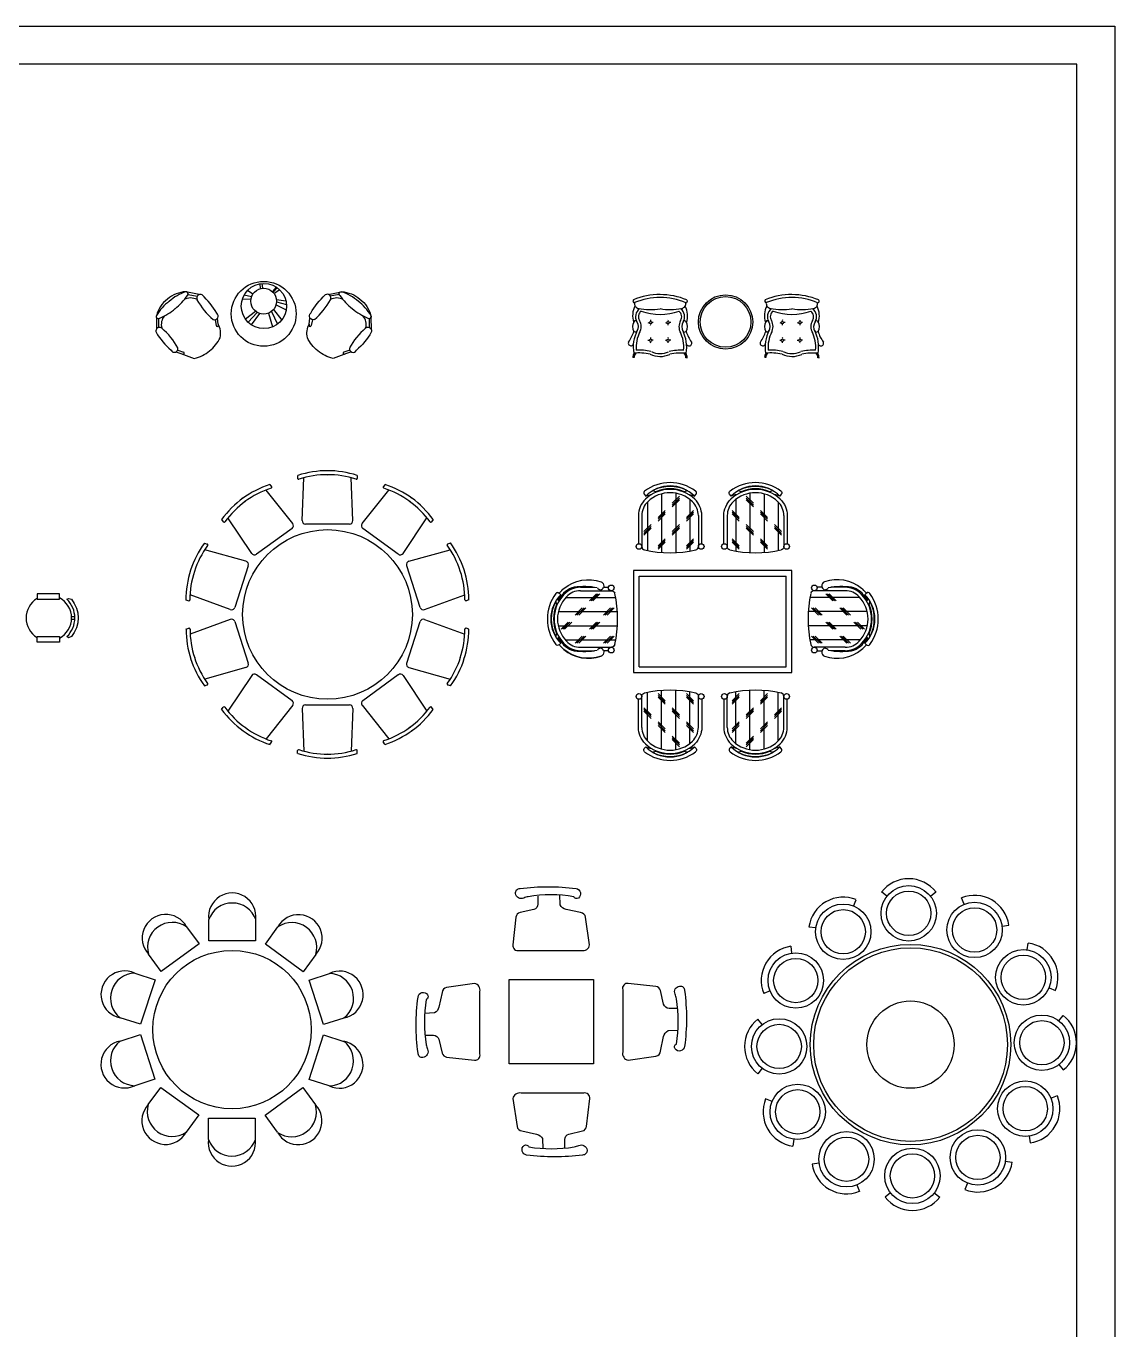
# Model space of a CAD drawing. Header units: inches. Extents: x 13 to 55.5, y 11.7 to 36.5.
# Drawn here: x 24.38 to 34, y 24.98 to 36.51 of the extents above; entities that cross this region are included whole.
import ezdxf

# ---------------------------------------------------------------- set-up
doc = ezdxf.new("R2010")
doc.units = ezdxf.units.IN
doc.header["$MEASUREMENT"] = 0
doc.layers.add('02', color=2, linetype='Continuous')
doc.layers.add('kadrbm', color=4, linetype='Continuous')

# ---------------------------------------------------------------- blocks, each defined once
blk = doc.blocks.new('kadrbm')
at = {"layer": 'kadrbm', "color": 4}
blk.add_lwpolyline([(0, 0), (0, 24.797), (21, 24.797), (21, 0), (0, 0)], close=True, dxfattribs=at)
blk.add_lwpolyline([(20.663, 0.326), (20.663, 24.46), (0.337, 24.46), (0.337, 0.326), (20.663, 0.326)], dxfattribs=at)

msp = doc.modelspace()

# ---------------------------------------------------------------- linework, layer by layer
at = {"layer": '02'}
for p, q in [((25.811, 34.137), (25.89, 34.122)), ((26.369, 34.114), (26.305, 34.131)), ((26.381, 34.138), (26.335, 34.172)), ((26.451, 34.188), (26.446, 34.231)), ((26.471, 34.191), (26.465, 34.233)), ((26.588, 34.202), (26.555, 34.161)), ((26.597, 34.196), (26.561, 34.155)), ((26.62, 34.177), (26.571, 34.144)), ((27.145, 34.137), (27.066, 34.122)), ((26.364, 34.092), (26.289, 34.094)), ((26.587, 34.043), (26.677, 34.001)), ((26.591, 34.092), (26.674, 34.081)), ((26.592, 34.071), (26.679, 34.048)), ((25.547, 33.923), (25.547, 33.843)), ((26.048, 33.913), (26.058, 33.862)), ((26.407, 33.987), (26.316, 33.919)), ((26.421, 33.977), (26.341, 33.89)), ((26.44, 33.969), (26.368, 33.868)), ((26.52, 33.97), (26.555, 33.849)), ((26.547, 33.985), (26.601, 33.875)), ((26.565, 34.003), (26.637, 33.91)), ((26.908, 33.913), (26.899, 33.862)), ((27.409, 33.923), (27.41, 33.843)), ((26.076, 33.875), (26.077, 33.864)), ((26.88, 33.875), (26.879, 33.864)), ((25.718, 33.645), (25.77, 33.627)), ((25.745, 33.615), (25.764, 33.609)), ((27.238, 33.645), (27.186, 33.627)), ((27.211, 33.615), (27.193, 33.609)), ((29.751, 33.579), (29.741, 33.578)), ((30.21, 33.578), (30.22, 33.577)), ((30.916, 33.579), (30.906, 33.578)), ((31.376, 33.578), (31.386, 33.577)), ((26.778, 32.536), (26.778, 32.51)), ((26.818, 32.137), (26.833, 32.516)), ((27.041, 32.536), (27.042, 32.536)), ((27.265, 32.137), (27.25, 32.516)), ((27.305, 32.536), (27.305, 32.51)), ((26.735, 32.11), (26.5, 32.407)), ((26.533, 32.456), (26.548, 32.435)), ((27.349, 32.11), (27.583, 32.407)), ((27.551, 32.456), (27.535, 32.435)), ((26.319, 32.301), (26.319, 32.301)), ((27.764, 32.301), (27.764, 32.301)), ((29.87, 32.302), (29.87, 31.872)), ((29.995, 32.373), (29.995, 31.856)), ((30.089, 32.29), (30.152, 32.352)), ((30.089, 32.274), (30.152, 32.336)), ((30.089, 32.258), (30.152, 32.321)), ((30.12, 32.379), (30.12, 31.855)), ((30.245, 32.324), (30.245, 31.868)), ((30.65, 32.324), (30.65, 31.868)), ((30.806, 32.29), (30.743, 32.352)), ((30.806, 32.274), (30.743, 32.336)), ((30.806, 32.258), (30.743, 32.321)), ((30.775, 32.379), (30.775, 31.855)), ((30.9, 32.373), (30.9, 31.856)), ((31.025, 32.302), (31.025, 31.872)), ((26.372, 31.847), (26.162, 32.162)), ((27.711, 31.847), (27.921, 32.162)), ((29.82, 32.181), (29.82, 31.907)), ((29.964, 32.165), (30.027, 32.227)), ((29.964, 32.149), (30.027, 32.211)), ((29.964, 32.133), (30.027, 32.196)), ((30.214, 32.165), (30.277, 32.227)), ((30.214, 32.149), (30.277, 32.211)), ((30.214, 32.133), (30.277, 32.196)), ((30.32, 32.181), (30.32, 31.907)), ((30.575, 32.181), (30.575, 31.907)), ((30.681, 32.165), (30.618, 32.227)), ((30.681, 32.149), (30.618, 32.211)), ((30.681, 32.133), (30.618, 32.196)), ((30.931, 32.165), (30.868, 32.227)), ((30.931, 32.149), (30.868, 32.211)), ((30.931, 32.133), (30.868, 32.196)), ((31.075, 32.181), (31.075, 31.907)), ((26.106, 32.146), (26.121, 32.125)), ((26.729, 32.068), (26.415, 31.84)), ((27.235, 32.106), (26.848, 32.106)), ((27.668, 31.84), (27.355, 32.068)), ((27.977, 32.146), (27.962, 32.125)), ((29.839, 32.04), (29.902, 32.102)), ((29.839, 32.024), (29.902, 32.086)), ((29.839, 32.008), (29.902, 32.071)), ((30.089, 32.04), (30.152, 32.102)), ((30.089, 32.024), (30.152, 32.086)), ((30.089, 32.008), (30.152, 32.071)), ((30.806, 32.04), (30.743, 32.102)), ((30.806, 32.024), (30.743, 32.086)), ((30.806, 32.008), (30.743, 32.071)), ((31.056, 32.04), (30.993, 32.102)), ((31.056, 32.024), (30.993, 32.086)), ((31.056, 32.008), (30.993, 32.071)), ((25.954, 31.938), (25.979, 31.93)), ((28.129, 31.938), (28.104, 31.93)), ((29.964, 31.915), (30.027, 31.977)), ((29.964, 31.899), (30.027, 31.961)), ((29.964, 31.883), (30.027, 31.946)), ((30.214, 31.915), (30.277, 31.977)), ((30.214, 31.899), (30.277, 31.961)), ((30.214, 31.883), (30.277, 31.946)), ((30.681, 31.915), (30.618, 31.977)), ((30.681, 31.899), (30.618, 31.961)), ((30.681, 31.883), (30.618, 31.946)), ((30.931, 31.915), (30.868, 31.977)), ((30.931, 31.899), (30.868, 31.961)), ((30.931, 31.883), (30.868, 31.946)), ((26.321, 31.777), (25.957, 31.879)), ((27.762, 31.777), (28.126, 31.879)), ((26.341, 31.738), (26.222, 31.37)), ((27.861, 31.37), (27.742, 31.738)), ((25.873, 31.686), (25.873, 31.687)), ((28.21, 31.687), (28.21, 31.687)), ((29.797, 30.845), (29.797, 31.645)), ((29.797, 31.645), (31.097, 31.645)), ((31.097, 30.845), (31.097, 31.645)), ((26.183, 31.351), (25.828, 31.482)), ((27.9, 31.351), (28.255, 31.482)), ((29.105, 31.482), (29.089, 31.496)), ((29.277, 31.547), (29.403, 31.547)), ((29.277, 31.517), (29.551, 31.517)), ((29.419, 31.49), (29.357, 31.427)), ((29.435, 31.49), (29.372, 31.427)), ((29.45, 31.49), (29.388, 31.427)), ((31.618, 31.517), (31.344, 31.517)), ((31.445, 31.49), (31.507, 31.427)), ((31.46, 31.49), (31.523, 31.427)), ((31.476, 31.49), (31.538, 31.427)), ((31.618, 31.547), (31.492, 31.547)), ((31.79, 31.482), (31.806, 31.496)), ((25.791, 31.436), (25.816, 31.428)), ((28.292, 31.436), (28.267, 31.428)), ((29.08, 31.433), (29.077, 31.435)), ((29.149, 31.458), (29.588, 31.458)), ((29.294, 31.365), (29.232, 31.302)), ((29.31, 31.365), (29.247, 31.302)), ((29.325, 31.365), (29.263, 31.302)), ((29.544, 31.365), (29.482, 31.302)), ((29.56, 31.365), (29.497, 31.302)), ((29.575, 31.365), (29.513, 31.302)), ((31.746, 31.458), (31.307, 31.458)), ((31.32, 31.365), (31.382, 31.302)), ((31.335, 31.365), (31.398, 31.302)), ((31.351, 31.365), (31.413, 31.302)), ((31.57, 31.365), (31.632, 31.302)), ((31.585, 31.365), (31.648, 31.302)), ((31.601, 31.365), (31.663, 31.302)), ((31.815, 31.433), (31.818, 31.435)), ((24.779, 31.288), (24.809, 31.288)), ((24.779, 31.265), (24.809, 31.265)), ((26.183, 31.263), (25.828, 31.132)), ((26.222, 31.244), (26.341, 30.876)), ((27.742, 30.876), (27.861, 31.244)), ((27.9, 31.263), (28.255, 31.132)), ((29.083, 31.333), (29.603, 31.333)), ((29.169, 31.24), (29.107, 31.177)), ((29.185, 31.24), (29.122, 31.177)), ((29.2, 31.24), (29.138, 31.177)), ((29.419, 31.24), (29.357, 31.177)), ((29.435, 31.24), (29.372, 31.177)), ((29.45, 31.24), (29.388, 31.177)), ((31.812, 31.333), (31.292, 31.333)), ((31.445, 31.24), (31.507, 31.177)), ((31.46, 31.24), (31.523, 31.177)), ((31.476, 31.24), (31.538, 31.177)), ((31.695, 31.24), (31.757, 31.177)), ((31.71, 31.24), (31.773, 31.177)), ((31.726, 31.24), (31.788, 31.177)), ((25.791, 31.178), (25.816, 31.186)), ((28.292, 31.178), (28.267, 31.186)), ((29.081, 31.208), (29.604, 31.208)), ((31.814, 31.208), (31.291, 31.208)), ((29.08, 31.101), (29.077, 31.099)), ((29.105, 31.052), (29.089, 31.039)), ((29.142, 31.083), (29.589, 31.083)), ((29.294, 31.115), (29.232, 31.052)), ((29.31, 31.115), (29.247, 31.052)), ((29.325, 31.115), (29.263, 31.052)), ((29.277, 31.017), (29.551, 31.017)), ((29.544, 31.115), (29.482, 31.052)), ((29.56, 31.115), (29.497, 31.052)), ((29.575, 31.115), (29.513, 31.052)), ((31.753, 31.083), (31.306, 31.083)), ((31.32, 31.115), (31.382, 31.052)), ((31.335, 31.115), (31.398, 31.052)), ((31.618, 31.017), (31.344, 31.017)), ((31.351, 31.115), (31.413, 31.052)), ((31.57, 31.115), (31.632, 31.052)), ((31.585, 31.115), (31.648, 31.052)), ((31.601, 31.115), (31.663, 31.052)), ((31.79, 31.052), (31.806, 31.039)), ((31.815, 31.101), (31.818, 31.099)), ((25.873, 30.927), (25.873, 30.927)), ((28.21, 30.928), (28.21, 30.927)), ((29.277, 30.987), (29.403, 30.987)), ((31.618, 30.987), (31.492, 30.987)), ((26.321, 30.838), (25.957, 30.735)), ((27.762, 30.838), (28.126, 30.735)), ((29.797, 30.845), (31.097, 30.845)), ((25.954, 30.677), (25.979, 30.685)), ((26.372, 30.767), (26.162, 30.452)), ((26.415, 30.775), (26.729, 30.547)), ((27.355, 30.547), (27.668, 30.775)), ((27.711, 30.767), (27.921, 30.452)), ((28.129, 30.677), (28.104, 30.685)), ((29.82, 30.309), (29.82, 30.583)), ((29.87, 30.189), (29.87, 30.618)), ((29.964, 30.607), (30.027, 30.545)), ((29.964, 30.592), (30.027, 30.529)), ((29.964, 30.576), (30.027, 30.513)), ((29.995, 30.117), (29.995, 30.634)), ((30.12, 30.112), (30.12, 30.636)), ((30.214, 30.607), (30.277, 30.545)), ((30.214, 30.592), (30.277, 30.529)), ((30.214, 30.576), (30.277, 30.513)), ((30.245, 30.167), (30.245, 30.623)), ((30.32, 30.309), (30.32, 30.583)), ((30.575, 30.309), (30.575, 30.583)), ((30.681, 30.607), (30.618, 30.545)), ((30.681, 30.592), (30.618, 30.529)), ((30.681, 30.576), (30.618, 30.513)), ((30.65, 30.167), (30.65, 30.623)), ((30.775, 30.112), (30.775, 30.636)), ((30.931, 30.607), (30.868, 30.545)), ((30.931, 30.592), (30.868, 30.529)), ((30.931, 30.576), (30.868, 30.513)), ((30.9, 30.117), (30.9, 30.634)), ((31.025, 30.189), (31.025, 30.618)), ((31.075, 30.309), (31.075, 30.583)), ((26.106, 30.468), (26.121, 30.489)), ((26.735, 30.504), (26.5, 30.207)), ((26.818, 30.477), (26.833, 30.099)), ((26.848, 30.508), (27.235, 30.508)), ((27.265, 30.477), (27.25, 30.099)), ((27.349, 30.504), (27.583, 30.207)), ((27.977, 30.468), (27.962, 30.489)), ((29.839, 30.482), (29.902, 30.42)), ((29.839, 30.467), (29.902, 30.404)), ((29.839, 30.451), (29.902, 30.388)), ((30.089, 30.482), (30.152, 30.42)), ((30.089, 30.467), (30.152, 30.404)), ((30.089, 30.451), (30.152, 30.388)), ((30.806, 30.482), (30.743, 30.42)), ((30.806, 30.467), (30.743, 30.404)), ((30.806, 30.451), (30.743, 30.388)), ((31.056, 30.482), (30.993, 30.42)), ((31.056, 30.467), (30.993, 30.404)), ((31.056, 30.451), (30.993, 30.388)), ((29.964, 30.357), (30.027, 30.295)), ((29.964, 30.342), (30.027, 30.279)), ((29.964, 30.326), (30.027, 30.263)), ((30.214, 30.357), (30.277, 30.295)), ((30.214, 30.342), (30.277, 30.279)), ((30.214, 30.326), (30.277, 30.263)), ((30.681, 30.357), (30.618, 30.295)), ((30.681, 30.342), (30.618, 30.279)), ((30.681, 30.326), (30.618, 30.263)), ((30.931, 30.357), (30.868, 30.295)), ((30.931, 30.342), (30.868, 30.279)), ((30.931, 30.326), (30.868, 30.263)), ((26.32, 30.313), (26.319, 30.313)), ((27.764, 30.313), (27.764, 30.313)), ((30.089, 30.232), (30.152, 30.17)), ((30.089, 30.217), (30.152, 30.154)), ((30.089, 30.201), (30.152, 30.138)), ((30.806, 30.232), (30.743, 30.17)), ((30.806, 30.217), (30.743, 30.154)), ((30.806, 30.201), (30.743, 30.138)), ((26.533, 30.158), (26.548, 30.179)), ((26.778, 30.078), (26.778, 30.104)), ((27.305, 30.078), (27.305, 30.104)), ((27.551, 30.158), (27.535, 30.179)), ((27.042, 30.078), (27.042, 30.078)), ((31.986, 28.816), (31.937, 28.854)), ((32.371, 28.816), (32.42, 28.854)), ((31.692, 28.728), (31.715, 28.785)), ((32.669, 28.745), (32.646, 28.802)), ((25.993, 28.421), (25.992, 28.609)), ((26.407, 28.609), (26.407, 28.421)), ((25.796, 28.546), (25.907, 28.394)), ((26.493, 28.392), (26.603, 28.545)), ((31.358, 28.536), (31.297, 28.544)), ((33.004, 28.552), (33.064, 28.561)), ((25.907, 28.394), (25.572, 28.151)), ((26.407, 28.421), (25.993, 28.421)), ((26.827, 28.148), (26.493, 28.392)), ((31.147, 28.313), (31.139, 28.374)), ((33.226, 28.342), (33.235, 28.402)), ((25.572, 28.151), (25.46, 28.303)), ((26.938, 28.301), (26.827, 28.148)), ((25.338, 28.136), (25.518, 28.078)), ((26.88, 28.074), (27.059, 28.134)), ((25.518, 28.078), (25.39, 27.685)), ((27.008, 27.681), (26.88, 28.074)), ((30.954, 27.979), (30.897, 27.956)), ((33.419, 28.007), (33.476, 27.984)), ((25.39, 27.685), (25.21, 27.742)), ((27.187, 27.739), (27.008, 27.681)), ((30.883, 27.681), (30.846, 27.729)), ((33.507, 27.714), (33.544, 27.762)), ((25.21, 27.536), (25.389, 27.594)), ((25.389, 27.594), (25.517, 27.2)), ((26.879, 27.197), (27.006, 27.59)), ((27.006, 27.59), (27.186, 27.533)), ((33.507, 27.328), (33.544, 27.28)), ((30.883, 27.295), (30.846, 27.247)), ((25.517, 27.2), (25.338, 27.141)), ((25.458, 26.974), (25.569, 27.126)), ((25.569, 27.126), (25.904, 26.883)), ((26.49, 26.881), (26.824, 27.124)), ((26.824, 27.124), (26.936, 26.972)), ((27.058, 27.139), (26.879, 27.197)), ((30.971, 27.001), (30.914, 27.024)), ((33.436, 27.03), (33.493, 27.053)), ((25.904, 26.883), (25.794, 26.73)), ((26.601, 26.729), (26.49, 26.881)), ((25.99, 26.666), (25.99, 26.854)), ((25.99, 26.854), (26.403, 26.854)), ((26.403, 26.854), (26.404, 26.666)), ((31.164, 26.667), (31.155, 26.606)), ((33.243, 26.696), (33.251, 26.635)), ((31.386, 26.457), (31.326, 26.448)), ((33.032, 26.473), (33.093, 26.465)), ((31.721, 26.264), (31.744, 26.207)), ((32.019, 26.193), (31.97, 26.155)), ((32.404, 26.193), (32.453, 26.155)), ((32.698, 26.28), (32.675, 26.223))]:
    msp.add_line(p, q, dxfattribs=at)
for points in [[(25.797, 34.16, 0.088882), (25.79, 34.16, 0.168518), (25.627, 34.095, 0.168518), (25.53, 33.948, 0.088882), (25.528, 33.942, 0.141332), (25.531, 33.932), (25.53, 33.829, 0.219659), (25.527, 33.802, 0.077003), (25.659, 33.643, 0.866703), (25.72, 33.663)], [(25.907, 34.135), (25.806, 34.155, 0.141332)], [(26.063, 33.971, 0.077003), (25.934, 34.132, 0.756634), (25.889, 34.09)], [(26.926, 33.915, -0.866703), (26.894, 33.971, -0.077003), (27.022, 34.132, -0.219659)], [(27.049, 34.135), (27.15, 34.155, -0.141332)], [(27.151, 34.127, -0.611479), (27.16, 34.16, -0.088882), (27.166, 34.16, -0.168518), (27.329, 34.095, -0.168518), (27.426, 33.948, -0.088882), (27.428, 33.942, -0.141332), (27.425, 33.932), (27.427, 33.829, -0.219659), (27.429, 33.802, -0.077003), (27.298, 33.643, -0.407855)], [(25.702, 33.628), (25.745, 33.615), (25.865, 33.57, 0.122306), (25.999, 33.637, 0.122306), (26.092, 33.754, 0.18094), (26.076, 33.875), (26.069, 33.926, 0.40742)], [(27.255, 33.628), (27.211, 33.615), (27.091, 33.57, -0.122306), (26.958, 33.637, -0.122306), (26.864, 33.754, -0.18094), (26.88, 33.875), (26.887, 33.926, -0.40742)], [(29.845, 32.399, 0.430774), (29.842, 32.37), (29.855, 32.354, -0.120001), (29.903, 32.365, 0.050467)], [(30.238, 32.365, -0.120001), (30.285, 32.354), (30.299, 32.37, 0.430774), (30.295, 32.399, 0.161841)], [(30.657, 32.365, 0.120001), (30.61, 32.354), (30.596, 32.37, -0.430774), (30.6, 32.399, -0.161841)], [(31.05, 32.399, -0.430774), (31.053, 32.37), (31.04, 32.354, 0.120001), (30.992, 32.365, -0.050467)], [(29.852, 32.326, 0.205258), (29.79, 32.181), (29.79, 31.933, 2.04568)], [(30.35, 31.933), (30.35, 32.181, 0.205258), (30.288, 32.326, 0.050467)], [(30.545, 31.933), (30.545, 32.181, -0.205258), (30.607, 32.326, -0.050467)], [(31.043, 32.326, -0.205258), (31.105, 32.181), (31.105, 31.933, -2.04568)], [(29.82, 31.907, 0.352285), (29.844, 31.878, 0.054043)], [(30.297, 31.878, 0.352285), (30.32, 31.907, 2.04568)], [(30.598, 31.878, -0.352285), (30.575, 31.907, -2.04568)], [(31.075, 31.907, -0.352285), (31.051, 31.878, -0.054043)], [(29.06, 31.492, -0.478691), (29.089, 31.496), (29.091, 31.494, -0.006771), (29.096, 31.5, -0.07384), (29.132, 31.538, -0.261797), (29.46, 31.596, -0.111294), (29.471, 31.589, -0.274418), (29.483, 31.547), (29.526, 31.547, -2.04568)], [(31.835, 31.492, 0.478691), (31.806, 31.496), (31.804, 31.494, 0.006771), (31.799, 31.5, 0.07384), (31.763, 31.538, 0.261797), (31.435, 31.596, 0.111294), (31.423, 31.589, 0.274418), (31.412, 31.547), (31.369, 31.547, 2.04568)], [(29.551, 31.517, -0.352285), (29.581, 31.494, -0.054043)], [(31.344, 31.517, 0.352285), (31.314, 31.494, 0.054043)], [(29.526, 30.987), (29.483, 30.987, -0.274418), (29.471, 30.945, -0.111294), (29.46, 30.938, -0.261797), (29.132, 30.997, -0.07384), (29.096, 31.034, -0.006771), (29.091, 31.041), (29.089, 31.039, -0.478691), (29.06, 31.042, -0.161841)], [(29.581, 31.041, -0.352285), (29.551, 31.017, -2.04568)], [(31.314, 31.041, 0.352285), (31.344, 31.017, 2.04568)], [(31.369, 30.987), (31.412, 30.987, 0.274418), (31.423, 30.945, 0.111294), (31.435, 30.938, 0.261797), (31.763, 30.997, 0.07384), (31.799, 31.034, 0.006771), (31.804, 31.041), (31.806, 31.039, 0.478691), (31.835, 31.042, 0.161841)], [(29.852, 30.164, -0.205258), (29.79, 30.309), (29.79, 30.558, -2.04568)], [(29.82, 30.583, -0.352285), (29.844, 30.613, -0.054043)], [(30.35, 30.558), (30.35, 30.309, -0.205258), (30.288, 30.164, -0.050467)], [(30.297, 30.613, -0.352285), (30.32, 30.583, -2.04568)], [(30.545, 30.558), (30.545, 30.309, 0.205258), (30.607, 30.164, 0.050467)], [(30.598, 30.613, 0.352285), (30.575, 30.583, 2.04568)], [(31.043, 30.164, 0.205258), (31.105, 30.309), (31.105, 30.558, 2.04568)], [(31.075, 30.583, 0.352285), (31.051, 30.613, 0.054043)], [(29.845, 30.092, -0.430774), (29.842, 30.121), (29.855, 30.137, 0.120001), (29.903, 30.125, -0.050467)], [(30.238, 30.125, 0.120001), (30.285, 30.137), (30.299, 30.121, -0.430774), (30.295, 30.092, -0.161841)], [(30.657, 30.125, -0.120001), (30.61, 30.137), (30.596, 30.121, 0.430774), (30.6, 30.092, 0.161841)], [(31.05, 30.092, 0.430774), (31.053, 30.121), (31.04, 30.137, -0.120001), (30.992, 30.125, 0.050467)], [(28.901, 28.816), (28.901, 28.747, -0.333199), (28.865, 28.699), (28.744, 28.671, 0.314213), (28.708, 28.631), (28.68, 28.386, 0.530897), (28.736, 28.337), (29.287, 28.337, 0.440052), (29.359, 28.386), (29.323, 28.631, 0.357295), (29.279, 28.671), (29.15, 28.699, -0.22387), (29.098, 28.739), (29.094, 28.828)], [(27.91, 27.587), (27.979, 27.587, -0.333199), (28.027, 27.551), (28.055, 27.43, 0.314213), (28.095, 27.394), (28.341, 27.366, 0.530897), (28.389, 27.422), (28.389, 27.973, 0.440052), (28.341, 28.045), (28.095, 28.009, 0.357295), (28.055, 27.965), (28.027, 27.836, -0.22387), (27.987, 27.784), (27.898, 27.78)], [(30.13, 27.825), (30.061, 27.825, -0.333199), (30.013, 27.861), (29.985, 27.982, 0.314213), (29.945, 28.018), (29.7, 28.046, 0.530897), (29.651, 27.99), (29.651, 27.439, 0.440052), (29.7, 27.367), (29.945, 27.403, 0.357295), (29.985, 27.447), (30.013, 27.576, -0.22387), (30.053, 27.628), (30.142, 27.632)], [(29.139, 26.596), (29.139, 26.665, -0.333199), (29.175, 26.713), (29.296, 26.741, 0.314213), (29.332, 26.781), (29.36, 27.027, 0.530897), (29.304, 27.075), (28.753, 27.075, 0.440052), (28.681, 27.027), (28.717, 26.781, 0.357295), (28.761, 26.741), (28.89, 26.713, -0.22387), (28.942, 26.673), (28.946, 26.584)]]:
    msp.add_lwpolyline(points, format="xyb", dxfattribs=at)
for points in [[(29.747, 31.695), (29.747, 30.795), (31.147, 30.795), (31.147, 31.695)], [(24.673, 31.49), (24.475, 31.49), (24.475, 31.442), (24.673, 31.442)], [(24.673, 31.063), (24.475, 31.063), (24.475, 31.111), (24.673, 31.111)], [(28.648, 27.334), (28.648, 28.079), (29.393, 28.079), (29.393, 27.334)]]:
    msp.add_lwpolyline(points, close=True, dxfattribs=at)
for points in [[(24.739, 31.111, 0.423227), (24.739, 31.442), (24.756, 31.447), (24.778, 31.442, -0.361278), (24.778, 31.111), (24.752, 31.101)], [(28.744, 28.884, -0.066897), (29.239, 28.884, -0.686761), (29.259, 28.8, -0.478408), (29.218, 28.812, 0.080167), (28.817, 28.812, 0.065897), (28.776, 28.8, -0.502012), (28.704, 28.84, -0.465012)], [(30.198, 27.982, -0.066897), (30.198, 27.488, -0.686761), (30.114, 27.467, -0.478408), (30.126, 27.508, 0.080167), (30.126, 27.909, 0.065897), (30.114, 27.95, -0.502012), (30.154, 28.022, -0.465012)], [(27.842, 27.43, -0.066897), (27.842, 27.925, -0.686761), (27.926, 27.945, -0.478408), (27.914, 27.904, 0.080167), (27.914, 27.503, 0.065897), (27.926, 27.463, -0.502012), (27.886, 27.39, -0.465012)], [(29.296, 26.528, -0.066897), (28.802, 26.528, -0.686761), (28.781, 26.613, -0.478408), (28.822, 26.6, 0.080167), (29.223, 26.6, 0.065897), (29.264, 26.613, -0.502012), (29.336, 26.572, -0.465012)]]:
    msp.add_lwpolyline(points, format="xyb", close=True, dxfattribs=at)
for centre, radius in [((26.478, 33.965), 0.287), ((26.48, 34.034), 0.2), ((26.478, 34.077), 0.114), ((30.56, 33.893), 0.24), ((30.56, 33.893), 0.224), ((29.897, 33.887), 0.0103), ((30.052, 33.887), 0.0103), ((31.063, 33.887), 0.0103), ((31.218, 33.887), 0.0103), ((29.897, 33.732), 0.0103), ((30.052, 33.732), 0.0103), ((31.063, 33.732), 0.0103), ((31.217, 33.732), 0.0103), ((27.042, 31.307), 0.75), ((29.795, 31.908), 0.025), ((30.345, 31.908), 0.025), ((30.55, 31.908), 0.025), ((31.1, 31.908), 0.025), ((29.55, 31.542), 0.025), ((31.345, 31.542), 0.025), ((29.55, 30.992), 0.025), ((31.345, 30.992), 0.025), ((29.795, 30.582), 0.025), ((30.345, 30.582), 0.025), ((30.55, 30.582), 0.025), ((31.1, 30.582), 0.025), ((32.179, 28.665), 0.245), ((32.179, 28.665), 0.196), ((31.6, 28.502), 0.245), ((32.761, 28.518), 0.245), ((32.761, 28.518), 0.196), ((31.6, 28.502), 0.196), ((32.195, 27.504), 0.886), ((32.195, 27.504), 0.856), ((26.198, 27.637), 0.7), ((31.181, 28.071), 0.245), ((31.181, 28.071), 0.196), ((33.192, 28.099), 0.245), ((33.192, 28.099), 0.196), ((32.195, 27.504), 0.386), ((31.034, 27.488), 0.245), ((31.034, 27.488), 0.196), ((33.356, 27.521), 0.245), ((33.356, 27.521), 0.196), ((31.198, 26.91), 0.245), ((31.198, 26.91), 0.196), ((33.209, 26.938), 0.245), ((33.209, 26.938), 0.196), ((32.79, 26.507), 0.245), ((31.629, 26.491), 0.245), ((31.629, 26.491), 0.196), ((32.79, 26.507), 0.196), ((32.212, 26.344), 0.245), ((32.212, 26.344), 0.196)]:
    msp.add_circle(centre, radius, dxfattribs=at)
for centre, radius, start, end in [((25.922, 33.76), 0.421, 108.2003, 131.6276), ((25.278, 34.514), 0.654, 309.5538, 323.7506), ((25.793, 34.141), 0.019, 312.1977, 77.9773), ((27.039, 34.105), 0.0325, 332.775, 121.2246), ((27.678, 34.514), 0.654, 216.2494, 230.4462), ((27.035, 33.76), 0.421, 48.3724, 71.7997), ((29.979, 33.525), 0.61, 89.706, 112.4941), ((29.982, 33.525), 0.61, 67.2243, 90.0123), ((31.144, 33.525), 0.61, 89.706, 112.4941), ((31.147, 33.525), 0.61, 67.2243, 90.0123), ((25.894, 33.738), 0.421, 126.4919, 149.9193), ((25.289, 34.522), 0.654, 294.3689, 308.5657), ((25.832, 33.989), 0.116, 60.7844, 119.1687), ((26.489, 34.431), 0.691, 209.6642, 228.4553), ((26.468, 34.431), 0.691, 311.5447, 330.3358), ((27.124, 33.989), 0.116, 60.8313, 119.2156), ((27.668, 34.522), 0.654, 231.4343, 245.6311), ((27.062, 33.738), 0.421, 30.0807, 53.5081), ((29.926, 33.948), 0.187, 152.8181, 197.6062), ((29.755, 34.078), 0.0138, 132.3633, 271.03), ((29.979, 33.525), 0.584, 89.6995, 112.5278), ((29.822, 34.059), 0.0677, 175.2592, 202.53), ((29.801, 34.063), 0.0516, 216.3609, 257.8787), ((29.851, 33.94), 0.0866, 125.4584, 211.505), ((29.892, 34.486), 0.484, 257.8787, 280.6417), ((29.982, 33.525), 0.584, 67.1906, 90.0188), ((30.073, 34.486), 0.484, 259.0766, 281.8397), ((30.112, 33.94), 0.0866, 328.2134, 54.26), ((30.162, 34.063), 0.0516, 281.8397, 323.3575), ((30.141, 34.058), 0.0677, 337.1883, 4.4591), ((30.037, 33.947), 0.187, 342.1121, 26.9003), ((30.209, 34.077), 0.0138, 268.6884, 47.355), ((31.091, 33.948), 0.187, 152.8181, 197.6062), ((30.92, 34.078), 0.0138, 132.3633, 271.03), ((31.144, 33.525), 0.584, 89.6995, 112.5278), ((30.988, 34.059), 0.0677, 175.2592, 202.53), ((30.967, 34.063), 0.0516, 216.3609, 257.8787), ((31.016, 33.94), 0.0866, 125.4584, 211.505), ((31.058, 34.486), 0.484, 257.8787, 280.6417), ((31.147, 33.525), 0.584, 67.1906, 90.0188), ((31.239, 34.486), 0.484, 259.0766, 281.8397), ((31.278, 33.94), 0.0866, 328.2134, 54.26), ((31.327, 34.063), 0.0516, 281.8397, 323.3575), ((31.306, 34.058), 0.0677, 337.1883, 4.4591), ((31.202, 33.947), 0.187, 342.1121, 26.9003), ((31.374, 34.077), 0.0138, 268.6884, 47.355), ((25.547, 33.942), 0.0182, 211.9619, 305.9595), ((25.689, 33.872), 0.116, 138.9509, 197.3351), ((26.043, 33.945), 0.0327, 248.6526, 52.315), ((27.268, 33.872), 0.116, 342.6649, 41.0491), ((27.409, 33.942), 0.019, 234.0781, 359.8175), ((29.82, 33.852), 0.0813, 148.169, 211.1708), ((29.764, 33.89), 0.0143, 22.511, 157.2074), ((29.708, 33.853), 0.0813, 328.5476, 31.5494), ((29.852, 33.94), 0.0617, 126.8622, 213.1438), ((29.708, 33.853), 0.106, 329.7128, 30.3693), ((29.983, 34.458), 0.498, 250.276, 289.4423), ((29.915, 33.904), 0.0183, 159.1744, 200.544), ((30.069, 33.903), 0.0183, 159.1744, 200.544), ((30.111, 33.94), 0.0617, 326.5745, 52.8561), ((30.254, 33.851), 0.106, 149.349, 210.0055), ((30.255, 33.851), 0.0813, 148.169, 211.1708), ((30.199, 33.889), 0.0143, 22.511, 157.2074), ((30.143, 33.852), 0.0813, 328.5476, 31.5494), ((30.985, 33.852), 0.0813, 148.169, 211.1708), ((30.929, 33.89), 0.0143, 22.511, 157.2074), ((30.873, 33.853), 0.0813, 328.5476, 31.5494), ((31.017, 33.94), 0.0617, 126.8622, 213.1438), ((30.874, 33.853), 0.106, 329.7128, 30.3693), ((31.148, 34.458), 0.498, 250.276, 289.4423), ((31.08, 33.904), 0.0183, 159.1744, 200.544), ((31.235, 33.903), 0.0183, 159.1744, 200.544), ((31.42, 33.851), 0.106, 149.349, 210.0055), ((31.277, 33.94), 0.0617, 326.5745, 52.8561), ((31.42, 33.851), 0.0813, 148.169, 211.1708), ((31.364, 33.889), 0.0143, 22.511, 157.2074), ((31.308, 33.852), 0.0813, 328.5476, 31.5494), ((25.543, 33.823), 0.0146, 133.5314, 155.9974), ((25.558, 33.813), 0.0325, 50.8946, 139.7398), ((25.12, 33.321), 0.691, 29.6642, 48.4553), ((26.068, 33.863), 0.00993, 188.736, 7.2081), ((26.889, 33.863), 0.00993, 172.7919, 351.264), ((27.836, 33.321), 0.691, 131.5447, 150.3358), ((27.399, 33.813), 0.0325, 40.2602, 129.1054), ((27.413, 33.823), 0.0146, 24.0026, 46.4686), ((29.464, 33.895), 0.298, 323.0382, 343.3947), ((30.062, 33.67), 0.318, 152.4918, 189.5991), ((29.763, 33.823), 0.0182, 225.2589, 340.8727), ((30.062, 33.67), 0.292, 152.4918, 185.2941), ((29.881, 33.904), 0.0183, 249.1744, 290.544), ((29.88, 33.87), 0.0183, 339.1744, 20.544), ((29.914, 33.87), 0.0183, 69.1744, 110.544), ((30.036, 33.904), 0.0183, 249.1744, 290.544), ((30.035, 33.87), 0.0183, 339.1744, 20.544), ((30.069, 33.87), 0.0183, 69.1744, 110.544), ((29.899, 33.671), 0.292, 354.4242, 27.2266), ((29.899, 33.671), 0.318, 350.1193, 27.2266), ((30.199, 33.822), 0.0182, 198.8456, 314.4595), ((30.498, 33.893), 0.298, 196.3236, 216.6801), ((30.63, 33.895), 0.298, 323.0382, 343.3947), ((31.228, 33.67), 0.318, 152.4918, 189.5991), ((30.928, 33.823), 0.0182, 225.2589, 340.8727), ((31.228, 33.67), 0.292, 152.4918, 185.2941), ((31.046, 33.904), 0.0183, 249.1744, 290.544), ((31.046, 33.87), 0.0183, 339.1744, 20.544), ((31.08, 33.87), 0.0183, 69.1744, 110.544), ((31.201, 33.904), 0.0183, 249.1744, 290.544), ((31.201, 33.87), 0.0183, 339.1744, 20.544), ((31.234, 33.87), 0.0183, 69.1744, 110.544), ((31.065, 33.671), 0.292, 354.4242, 27.2266), ((31.365, 33.822), 0.0182, 198.8456, 314.4595), ((31.065, 33.671), 0.318, 350.1193, 27.2266), ((31.664, 33.893), 0.298, 196.3236, 216.6801), ((27.268, 33.657), 0.0327, 170.5331, 334.1954), ((29.724, 33.706), 0.0236, 132.6553, 332.6848), ((29.88, 33.749), 0.0183, 249.1744, 290.544), ((29.914, 33.749), 0.0183, 159.1744, 200.544), ((29.88, 33.716), 0.0183, 339.1744, 20.544), ((29.914, 33.715), 0.0183, 69.1744, 110.544), ((30.035, 33.749), 0.0183, 249.1744, 290.544), ((30.069, 33.749), 0.0183, 159.1744, 200.544), ((30.035, 33.715), 0.0183, 339.1744, 20.544), ((30.069, 33.715), 0.0183, 69.1744, 110.544), ((30.238, 33.705), 0.0236, 207.0336, 47.063), ((30.889, 33.706), 0.0236, 132.6553, 332.6848), ((31.046, 33.749), 0.0183, 249.1744, 290.544), ((31.08, 33.749), 0.0183, 159.1744, 200.544), ((31.045, 33.716), 0.0183, 339.1744, 20.544), ((31.079, 33.715), 0.0183, 69.1744, 110.544), ((31.201, 33.749), 0.0183, 249.1744, 290.544), ((31.234, 33.749), 0.0183, 159.1744, 200.544), ((31.2, 33.715), 0.0183, 339.1744, 20.544), ((31.234, 33.715), 0.0183, 69.1744, 110.544), ((31.403, 33.705), 0.0236, 207.0336, 47.063), ((25.767, 33.618), 0.00993, 250.9114, 69.3836), ((27.189, 33.618), 0.00993, 110.6164, 289.0886), ((29.799, 33.581), 0.0584, 141.92, 183.0016), ((29.791, 33.152), 0.467, 77.3858, 95.2766), ((29.799, 33.581), 0.0481, 131.1663, 183.0016), ((29.796, 33.153), 0.491, 77.7408, 92.9366), ((29.981, 33.799), 0.211, 245.4506, 294.2677), ((29.981, 33.799), 0.185, 245.4506, 294.2677), ((30.163, 33.152), 0.491, 86.7817, 101.9775), ((30.168, 33.151), 0.467, 84.4417, 102.3325), ((30.162, 33.58), 0.0481, 356.7167, 48.5521), ((30.162, 33.58), 0.0584, 356.7167, 37.7983), ((30.964, 33.581), 0.0584, 141.92, 183.0016), ((30.957, 33.152), 0.467, 77.3858, 95.2766), ((30.964, 33.581), 0.0481, 131.1663, 183.0016), ((30.962, 33.153), 0.491, 77.7408, 92.9366), ((31.147, 33.799), 0.211, 245.4506, 294.2677), ((31.147, 33.799), 0.185, 245.4506, 294.2677), ((31.328, 33.152), 0.491, 86.7817, 101.9775), ((31.333, 33.151), 0.467, 84.4417, 102.3325), ((31.328, 33.58), 0.0481, 356.7167, 48.5521), ((31.328, 33.58), 0.0584, 356.7167, 37.7983), ((27.044, 31.714), 0.864, 89.8934, 107.8989), ((26.786, 32.51), 0.008, 180, 287.9203), ((27.044, 31.714), 0.829, 89.8934, 107.9203), ((27.04, 31.714), 0.864, 72.1011, 90.1066), ((27.04, 31.714), 0.829, 72.0797, 90.1066), ((27.297, 32.51), 0.008, 252.0797, 0), ((26.801, 31.635), 0.864, 108.1011, 126.1066), ((26.801, 31.635), 0.829, 108.0797, 126.1066), ((26.541, 32.431), 0.008, 288.0797, 36), ((27.542, 32.431), 0.008, 144, 251.9203), ((27.282, 31.635), 0.829, 53.8934, 71.9203), ((27.282, 31.635), 0.864, 53.8934, 71.8989), ((30.07, 32.097), 0.376, 53.2277, 126.7723), ((30.07, 32.097), 0.316, 46.3972, 133.6028), ((30.07, 32.14), 0.303, 44.7867, 135.2133), ((29.898, 32.276), 0.125, 68.5993, 82.4519), ((30.07, 32.097), 0.341, 64.6747, 115.3253), ((30.07, 32.097), 0.321, 66.8708, 113.1292), ((29.898, 32.276), 0.13, 63.3399, 66.3624), ((30.242, 32.276), 0.13, 113.6376, 116.6601), ((30.242, 32.276), 0.125, 97.5481, 111.4007), ((30.825, 32.097), 0.376, 53.2277, 126.7723), ((30.825, 32.097), 0.316, 46.3972, 133.6028), ((30.825, 32.14), 0.303, 44.7867, 135.2133), ((30.653, 32.276), 0.125, 68.5993, 82.4519), ((30.825, 32.097), 0.341, 64.6747, 115.3253), ((30.825, 32.097), 0.321, 66.8708, 113.1292), ((30.653, 32.276), 0.13, 63.3399, 66.3624), ((30.996, 32.276), 0.13, 113.6376, 116.6601), ((30.996, 32.276), 0.125, 97.5481, 111.4007), ((26.804, 31.637), 0.864, 125.8934, 143.8989), ((26.804, 31.637), 0.829, 125.8934, 143.9203), ((27.279, 31.637), 0.829, 36.0797, 54.1066), ((27.279, 31.637), 0.864, 36.1011, 54.1066), ((29.99, 32.181), 0.17, 133.6028, 180), ((30.07, 32.097), 0.286, 46.3972, 133.6028), ((30.15, 32.181), 0.17, 0, 46.3972), ((30.745, 32.181), 0.17, 133.6028, 180), ((30.825, 32.097), 0.286, 46.3972, 133.6028), ((30.905, 32.181), 0.17, 0, 46.3972), ((26.128, 32.13), 0.008, 216, 323.9203), ((26.711, 32.092), 0.03, 306, 38.2579), ((26.848, 32.136), 0.03, 177.7421, 270), ((27.235, 32.136), 0.03, 270, 2.2579), ((27.372, 32.092), 0.03, 141.7421, 234), ((27.956, 32.13), 0.008, 216.0797, 324), ((26.654, 31.431), 0.864, 144.1011, 179.9087), ((25.976, 31.922), 0.008, 324.0797, 72), ((28.107, 31.922), 0.008, 108, 215.9203), ((27.427, 31.435), 0.864, 0.1011, 35.8099), ((26.654, 31.431), 0.829, 144.0797, 179.9087), ((26.397, 31.864), 0.03, 213.7421, 306), ((27.686, 31.864), 0.03, 234, 326.2579), ((27.427, 31.435), 0.829, 0.0797, 35.8099), ((30.07, 32.91), 1.057, 257.6264, 282.3736), ((30.825, 32.91), 1.057, 257.6264, 282.3736), ((26.313, 31.748), 0.03, 342, 74.2579), ((27.77, 31.748), 0.03, 105.7421, 198), ((29.361, 31.267), 0.376, 143.2277, 216.7723), ((29.318, 31.267), 0.303, 134.7867, 225.2133), ((29.361, 31.267), 0.316, 136.3972, 223.6028), ((29.076, 31.48), 0.02, 50.0072, 143.2277), ((29.259, 31.372), 0.179, 101.8692, 157.5274), ((29.196, 31.434), 0.103, 152.4493, 165.0587), ((29.277, 31.347), 0.2, 90, 136.3972), ((29.277, 31.347), 0.17, 90, 136.3972), ((29.311, 30.981), 0.573, 78.3498, 98.9119), ((29.454, 31.556), 0.03, 206.4709, 342.6204), ((28.549, 31.267), 1.057, 347.6264, 12.3736), ((32.346, 31.267), 1.057, 167.6264, 192.3736), ((31.441, 31.556), 0.03, 197.3796, 333.5291), ((31.584, 30.981), 0.573, 81.0881, 101.6502), ((31.618, 31.347), 0.2, 43.6028, 90), ((31.618, 31.347), 0.17, 43.6028, 90), ((31.636, 31.372), 0.179, 22.4726, 78.1308), ((31.534, 31.267), 0.316, 316.3972, 43.6028), ((31.577, 31.267), 0.303, 314.7867, 45.2133), ((31.699, 31.434), 0.103, 14.9413, 27.5507), ((31.819, 31.48), 0.02, 36.7723, 129.9928), ((31.534, 31.267), 0.376, 323.2277, 36.7723), ((24.579, 31.276), 0.201, 121.0762, 238.9238), ((24.579, 31.276), 0.201, 298.0535, 61.9465), ((25.818, 31.436), 0.008, 252, 359.9203), ((26.193, 31.379), 0.03, 249.7421, 342), ((27.89, 31.379), 0.03, 198, 290.2579), ((28.265, 31.436), 0.008, 180.0797, 288), ((29.361, 31.267), 0.341, 154.6747, 205.3253), ((29.361, 31.267), 0.321, 156.8708, 203.1292), ((29.183, 31.439), 0.125, 187.5481, 201.4007), ((29.183, 31.439), 0.13, 203.6376, 206.6601), ((29.361, 31.267), 0.286, 136.3972, 223.6028), ((29.318, 31.267), 0.294, 138.8071, 145.1267), ((29.082, 31.437), 0.00419, 246.583, 280.4189), ((29.079, 31.449), 0.0165, 280.4189, 328.7035), ((29.196, 31.434), 0.103, 176.562, 179.8206), ((31.534, 31.267), 0.286, 316.3972, 43.6028), ((31.577, 31.267), 0.294, 34.8733, 41.1929), ((31.815, 31.449), 0.0165, 211.2965, 259.5811), ((31.699, 31.434), 0.103, 0.1794, 3.438), ((31.813, 31.437), 0.00419, 259.5811, 293.417), ((31.712, 31.439), 0.125, 338.5993, 352.4519), ((31.534, 31.267), 0.321, 336.8708, 23.1292), ((31.712, 31.439), 0.13, 333.3399, 336.3624), ((31.534, 31.267), 0.341, 334.6747, 25.3253), ((26.193, 31.235), 0.03, 18, 110.2579), ((27.89, 31.235), 0.03, 69.7421, 162), ((26.656, 31.18), 0.864, 180.1011, 198.1066), ((25.818, 31.178), 0.008, 0.0797, 108), ((26.656, 31.18), 0.829, 180.0797, 198.1066), ((27.427, 31.18), 0.829, 341.8934, 359.9203), ((27.427, 31.18), 0.864, 341.8934, 359.8989), ((28.265, 31.178), 0.008, 72, 179.9203), ((29.183, 31.095), 0.125, 158.5993, 172.4519), ((29.183, 31.095), 0.13, 153.3399, 156.3624), ((31.712, 31.095), 0.13, 23.6376, 26.6601), ((31.712, 31.095), 0.125, 7.5481, 21.4007), ((29.318, 31.267), 0.294, 214.8733, 221.1929), ((29.082, 31.097), 0.00419, 79.5811, 113.417), ((29.079, 31.085), 0.0165, 31.2965, 79.5811), ((29.196, 31.1), 0.103, 180.1794, 183.438), ((29.259, 31.162), 0.179, 202.4726, 258.1308), ((29.196, 31.1), 0.103, 194.9413, 207.5507), ((29.277, 31.187), 0.2, 223.6028, 270), ((29.277, 31.187), 0.17, 223.6028, 270), ((29.454, 30.978), 0.03, 17.3796, 153.5291), ((31.441, 30.978), 0.03, 26.4709, 162.6204), ((31.618, 31.187), 0.17, 270, 316.3972), ((31.618, 31.187), 0.2, 270, 316.3972), ((31.636, 31.162), 0.179, 281.8692, 337.5274), ((31.699, 31.1), 0.103, 332.4493, 345.0587), ((31.577, 31.267), 0.294, 318.8071, 325.1267), ((31.815, 31.085), 0.0165, 100.4189, 148.7035), ((31.699, 31.1), 0.103, 356.562, 359.8206), ((31.813, 31.097), 0.00419, 66.583, 100.4189), ((26.654, 31.183), 0.864, 197.8934, 215.8989), ((26.654, 31.183), 0.829, 197.8934, 215.9203), ((27.429, 31.183), 0.829, 324.0797, 342.1066), ((27.429, 31.183), 0.864, 324.1011, 342.1066), ((29.348, 31.259), 0.34, 230.4792, 289.2204), ((29.311, 31.553), 0.573, 261.0881, 281.6502), ((31.584, 31.553), 0.573, 258.3498, 278.9119), ((26.313, 30.867), 0.03, 285.7421, 18), ((26.397, 30.75), 0.03, 54, 146.2579), ((27.686, 30.75), 0.03, 33.7421, 126), ((27.77, 30.867), 0.03, 162, 254.2579), ((25.976, 30.692), 0.008, 288, 35.9203), ((28.107, 30.692), 0.008, 144.0797, 252), ((26.711, 30.522), 0.03, 321.7421, 54), ((27.372, 30.522), 0.03, 126, 218.2579), ((30.07, 29.58), 1.057, 77.6264, 102.3736), ((30.825, 29.58), 1.057, 77.6264, 102.3736), ((26.804, 30.977), 0.864, 216.1011, 251.815), ((26.128, 30.484), 0.008, 36.0797, 144), ((26.804, 30.977), 0.829, 216.0797, 251.815), ((26.848, 30.478), 0.03, 90, 182.2579), ((27.235, 30.478), 0.03, 357.7421, 90), ((27.279, 30.977), 0.829, 305.8934, 323.9203), ((27.279, 30.977), 0.864, 305.8934, 323.8989), ((27.956, 30.484), 0.008, 36, 143.9203), ((27.282, 30.98), 0.829, 288.0797, 306.1066), ((27.282, 30.98), 0.864, 288.1011, 306.1066), ((29.99, 30.309), 0.17, 180, 226.3972), ((30.15, 30.309), 0.17, 313.6028, 0), ((30.745, 30.309), 0.17, 180, 226.3972), ((30.905, 30.309), 0.17, 313.6028, 0), ((26.541, 30.184), 0.008, 324, 71.9203), ((26.786, 30.104), 0.008, 72.0797, 180), ((27.044, 30.901), 0.829, 252.0797, 270.1066), ((27.04, 30.901), 0.829, 269.8934, 287.9203), ((27.297, 30.104), 0.008, 0, 107.9203), ((27.542, 30.184), 0.008, 108.0797, 216), ((30.07, 30.393), 0.376, 233.2277, 306.7723), ((30.07, 30.393), 0.316, 226.3972, 313.6028), ((30.07, 30.35), 0.303, 224.7867, 315.2133), ((30.07, 30.393), 0.286, 226.3972, 313.6028), ((29.898, 30.215), 0.125, 277.5481, 291.4007), ((30.07, 30.393), 0.321, 246.8708, 293.1292), ((29.898, 30.215), 0.13, 293.6376, 296.6601), ((30.242, 30.215), 0.13, 243.3399, 246.3624), ((30.242, 30.215), 0.125, 248.5993, 262.4519), ((30.825, 30.393), 0.376, 233.2277, 306.7723), ((30.825, 30.393), 0.316, 226.3972, 313.6028), ((30.825, 30.35), 0.303, 224.7867, 315.2133), ((30.825, 30.393), 0.286, 226.3972, 313.6028), ((30.653, 30.215), 0.125, 277.5481, 291.4007), ((30.825, 30.393), 0.321, 246.8708, 293.1292), ((30.653, 30.215), 0.13, 293.6376, 296.6601), ((30.996, 30.215), 0.13, 243.3399, 246.3624), ((30.996, 30.215), 0.125, 248.5993, 262.4519), ((27.044, 30.901), 0.864, 252.1011, 270.1066), ((27.04, 30.901), 0.864, 269.8934, 287.8989), ((30.07, 30.393), 0.341, 244.6747, 295.3253), ((30.825, 30.393), 0.341, 244.6747, 295.3253), ((32.179, 28.665), 0.306, 38.006, 141.994), ((26.2, 28.636), 0.209, 352.7215, 187.2785), ((32.761, 28.518), 0.306, 8.006, 111.994), ((26.2, 28.536), 0.22, 19.5508, 160.4492), ((31.6, 28.502), 0.306, 68.006, 171.994), ((25.613, 28.446), 0.209, 28.7215, 223.2785), ((26.786, 28.444), 0.209, 316.7215, 151.2785), ((25.671, 28.365), 0.22, 55.5508, 196.4492), ((26.727, 28.363), 0.22, 343.5508, 124.4492), ((31.181, 28.071), 0.306, 98.006, 201.994), ((33.192, 28.099), 0.306, 338.006, 81.994), ((25.249, 27.947), 0.209, 64.7215, 259.2785), ((25.344, 27.916), 0.22, 91.5508, 232.4492), ((27.148, 27.945), 0.209, 280.7215, 115.2785), ((27.053, 27.914), 0.22, 307.5508, 88.4492), ((31.034, 27.488), 0.306, 128.006, 231.994), ((33.356, 27.521), 0.306, 308.006, 51.994), ((25.248, 27.33), 0.209, 100.7215, 295.2785), ((25.344, 27.361), 0.22, 127.5508, 268.4492), ((27.147, 27.328), 0.209, 244.7215, 79.2785), ((27.052, 27.359), 0.22, 271.5508, 52.4492), ((25.61, 26.831), 0.209, 136.7215, 331.2785), ((25.669, 26.912), 0.22, 163.5508, 304.4492), ((31.198, 26.91), 0.306, 158.006, 261.994), ((33.209, 26.938), 0.306, 278.006, 21.994), ((26.784, 26.829), 0.209, 208.7215, 43.2785), ((26.725, 26.91), 0.22, 235.5508, 16.4492), ((26.197, 26.639), 0.209, 172.7215, 7.2785), ((26.197, 26.739), 0.22, 199.5508, 340.4492), ((31.629, 26.491), 0.306, 188.006, 291.994), ((32.79, 26.507), 0.306, 248.006, 351.994), ((32.212, 26.344), 0.306, 218.006, 321.994)]:
    msp.add_arc(centre, radius, start, end, dxfattribs=at)

# ---------------------------------------------------------------- block references
at = {"layer": 'kadrbm'}
msp.add_blockref('kadrbm', (13.001, 11.712), dxfattribs=at)

doc.saveas('drawing.dxf')
